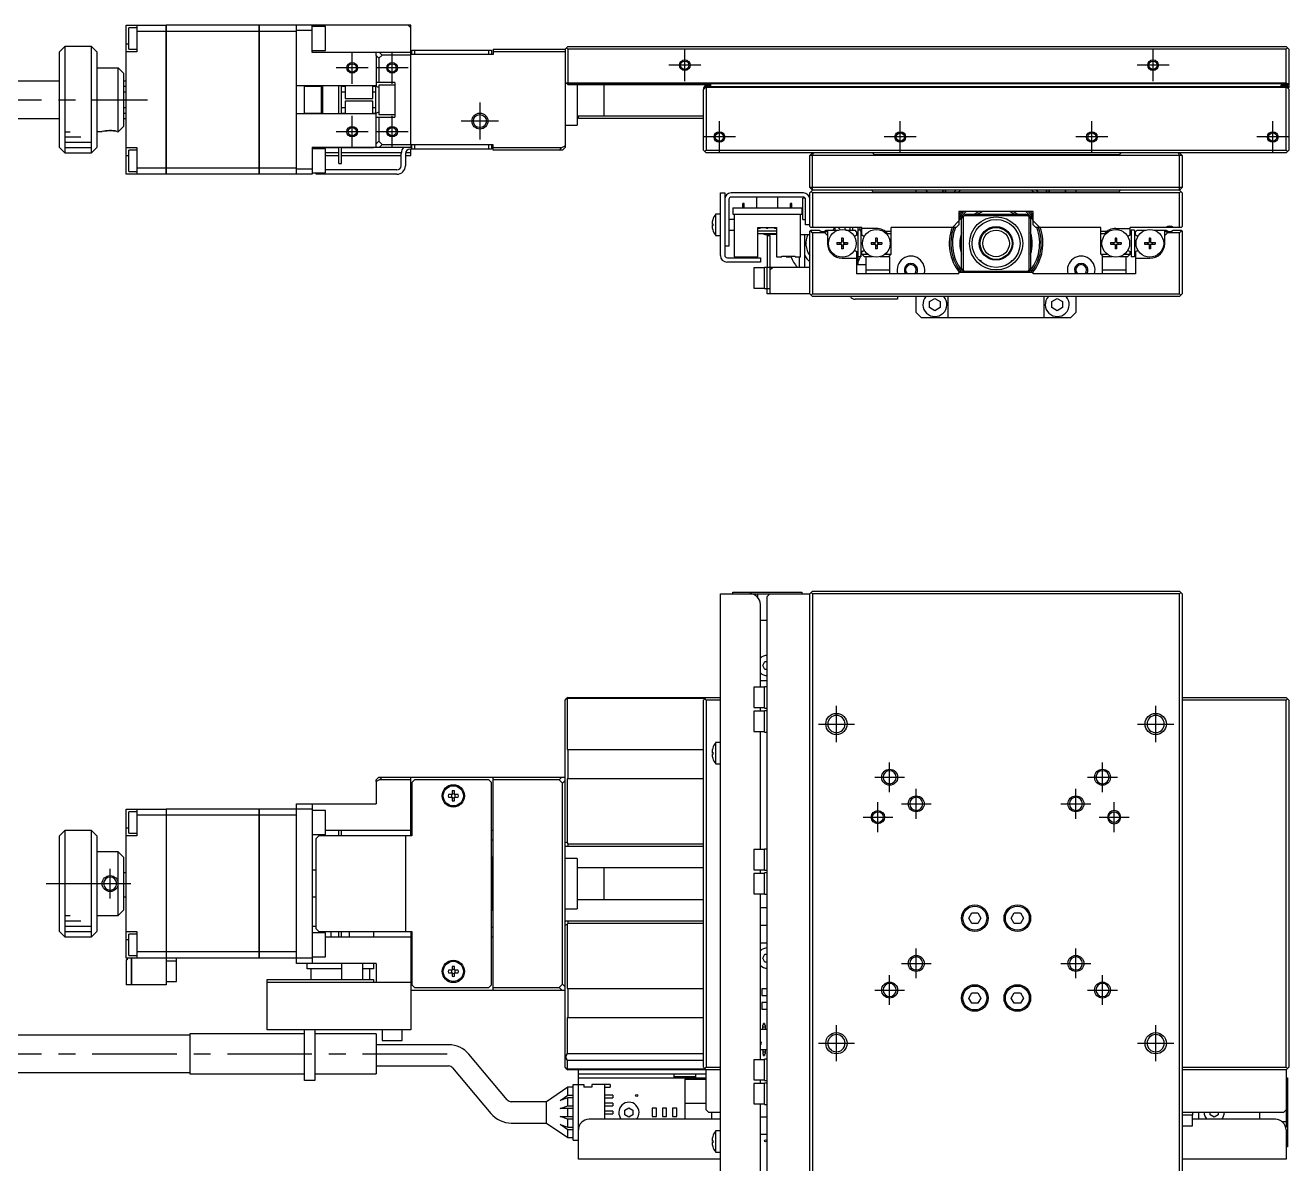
# Model space of a CAD drawing. Extents: x 0 to 893, y -8 to 500.
# Drawn here: x 157.5 to 395, y 286 to 500.1 of the extents above; entities that cross this region are included whole.
import ezdxf

# ---------------------------------------------------------------- set-up
doc = ezdxf.new("R2010")
doc.units = 0
doc.header["$LTSCALE"] = 0.5
doc.linetypes.add('CENTER', pattern=[50.8, 31.75, -6.35, 6.35, -6.35])
for name, color, linetype in [('MSM_CENTER', 1, 'CENTER'), ('MSM_CONTINUOUS', 7, 'CONTINUOUS'), ('MSM_NARROW', 5, 'CONTINUOUS')]:
    doc.layers.add(name, color=color, linetype=linetype)

msp = doc.modelspace()

# ---------------------------------------------------------------- linework, layer by layer
at = {"layer": 'MSM_CENTER'}
for p, q in [((218.97, 489.05), (218.97, 495.05)), ((226.47, 489.05), (226.47, 495.05)), ((281.47, 489.55), (281.47, 495.55)), ((369.47, 489.55), (369.47, 495.55)), ((221.97, 492.05), (215.97, 492.05)), ((229.47, 492.05), (223.47, 492.05)), ((284.47, 492.55), (278.47, 492.55)), ((372.47, 492.55), (366.47, 492.55)), ((93.92, 486.05), (180.52, 486.05)), ((242.97, 485.55), (242.97, 478.55)), ((218.97, 477.05), (218.97, 483.05)), ((226.47, 477.05), (226.47, 483.05)), ((246.47, 482.05), (239.47, 482.05)), ((287.97, 476.05), (287.97, 482.05)), ((321.97, 476.05), (321.97, 482.05)), ((357.97, 476.05), (357.97, 482.05)), ((391.97, 476.05), (391.97, 482.05)), ((221.97, 480.05), (215.97, 480.05)), ((229.47, 480.05), (223.47, 480.05)), ((290.97, 479.05), (284.97, 479.05)), ((324.97, 479.05), (318.97, 479.05)), ((360.97, 479.05), (354.97, 479.05)), ((394.97, 479.05), (388.97, 479.05)), ((337.22, 455.49), (337.22, 455.49)), ((309.97, 365.3), (309.97, 372.1)), ((369.97, 365.3), (369.97, 372.1)), ((306.57, 368.7), (313.37, 368.7)), ((366.57, 368.7), (373.37, 368.7)), ((319.97, 355.9), (319.97, 361.5)), ((359.97, 355.9), (359.97, 361.5)), ((317.17, 358.7), (322.77, 358.7)), ((357.17, 358.7), (362.77, 358.7)), ((324.97, 350.9), (324.97, 356.5)), ((354.97, 350.9), (354.97, 356.5)), ((317.77, 348.4), (317.77, 354)), ((362.17, 348.4), (362.17, 354)), ((322.17, 353.7), (327.77, 353.7)), ((352.17, 353.7), (357.77, 353.7)), ((314.97, 351.2), (320.57, 351.2)), ((359.37, 351.2), (364.97, 351.2)), ((173.47, 335.9), (173.47, 341.5)), ((161.47, 338.7), (179.47, 338.7)), ((324.97, 320.9), (324.97, 326.5)), ((354.97, 320.9), (354.97, 326.5)), ((322.17, 323.7), (327.77, 323.7)), ((352.17, 323.7), (357.77, 323.7)), ((319.97, 315.9), (319.97, 321.5)), ((359.97, 315.9), (359.97, 321.5)), ((317.17, 318.7), (322.77, 318.7)), ((357.17, 318.7), (362.77, 318.7)), ((309.97, 305.3), (309.97, 312.1)), ((369.97, 305.3), (369.97, 312.1)), ((306.57, 308.7), (313.37, 308.7)), ((366.57, 308.7), (373.37, 308.7)), ((93.92, 306.7), (239.52, 306.7))]:
    msp.add_line(p, q, dxfattribs=at)
at = {"layer": 'MSM_CONTINUOUS'}
for p, q in [((176.47, 472.05), (176.47, 500.05)), ((176.47, 500.05), (183.97, 500.05)), ((176.97, 495.55), (176.97, 499.55)), ((178.47, 499.55), (176.97, 499.55)), ((178.47, 500.05), (178.47, 495.05)), ((183.97, 498.9), (178.47, 498.9)), ((183.97, 472.05), (183.97, 500.05)), ((183.97, 500.04), (183.98, 500.04)), ((183.97, 498.9), (183.98, 498.9)), ((201.47, 500.05), (183.98, 500.05)), ((183.98, 500.05), (183.98, 472.05)), ((201.47, 498.9), (183.98, 498.9)), ((201.47, 472.05), (201.47, 500.05)), ((201.47, 500.04), (201.48, 500.04)), ((201.47, 498.9), (201.48, 498.9)), ((229.97, 500.05), (201.48, 500.05)), ((201.48, 500.05), (201.48, 472.05)), ((208.47, 498.9), (201.48, 498.9)), ((208.47, 472.05), (208.47, 500.05)), ((211.47, 499.05), (208.47, 499.05)), ((211.47, 494.95), (211.47, 500.05)), ((213.97, 499.8), (211.47, 499.8)), ((213.97, 495.3), (213.97, 499.8)), ((229.47, 500.05), (229.97, 499.55)), ((229.97, 477.55), (229.97, 500.05)), ((176.47, 496.55), (176.97, 496.55)), ((164.97, 496.05), (163.97, 495.05)), ((163.97, 477.05), (163.97, 495.05)), ((164.97, 496.05), (164.97, 476.05)), ((169.97, 496.05), (164.97, 496.05)), ((169.97, 476.05), (169.97, 496.05)), ((170.97, 495.05), (169.97, 496.05)), ((170.97, 495.05), (170.97, 477.05)), ((178.47, 495.05), (176.47, 495.05)), ((176.97, 495.55), (178.47, 495.55)), ((211.47, 495.3), (213.97, 495.3)), ((229.97, 494.95), (211.47, 494.95)), ((223.47, 494.34), (223.47, 494.95)), ((223.97, 493.84), (223.47, 494.34)), ((223.47, 494.34), (223.47, 488.54)), ((224.58, 494.45), (223.97, 493.84)), ((224.08, 494.95), (224.58, 494.45)), ((229.97, 494.45), (224.58, 494.45)), ((245.47, 494.55), (229.97, 494.55)), ((230.17, 494.55), (230.17, 495.35)), ((230.17, 495.35), (245.17, 495.35)), ((230.67, 495.35), (230.67, 494.55)), ((244.67, 494.55), (244.67, 495.35)), ((245.17, 495.35), (245.17, 494.55)), ((245.47, 495.55), (245.47, 494.55)), ((245.47, 495.55), (258.97, 495.55)), ((258.97, 495.05), (245.47, 495.05)), ((258.97, 495.55), (259.47, 496.05)), ((258.97, 495.55), (258.97, 477.05)), ((259.22, 495.8), (259.47, 495.55)), ((259.47, 496.05), (394.47, 496.05)), ((259.47, 495.55), (259.47, 489.25)), ((394.47, 495.55), (259.47, 495.55)), ((394.97, 495.55), (394.47, 496.05)), ((394.47, 495.55), (394.72, 495.8)), ((394.47, 489.25), (394.47, 495.55)), ((394.97, 495.55), (394.97, 488.35)), ((170.97, 492.05), (174.97, 492.05)), ((174.97, 480.05), (174.97, 492.05)), ((175.97, 491.05), (174.97, 492.05)), ((223.97, 493.84), (223.97, 489.3)), ((163.97, 489.55), (140.47, 489.55)), ((175.97, 491.05), (175.97, 481.05)), ((176.47, 489.55), (175.97, 489.55)), ((226.97, 489.3), (223.47, 489.3)), ((226.97, 489.3), (226.97, 482.8)), ((258.97, 489.45), (259.37, 489.05)), ((259.47, 489.25), (259.32, 489.1)), ((259.47, 489.25), (394.47, 489.25)), ((394.67, 489.05), (394.47, 489.25)), ((176.47, 488.55), (175.97, 488.55)), ((175.97, 487.55), (176.47, 487.55)), ((223.47, 488.65), (208.47, 488.65)), ((209.97, 483.45), (209.97, 488.65)), ((213.17, 488.55), (209.97, 488.55)), ((213.17, 483.45), (213.17, 488.65)), ((213.37, 488.65), (213.37, 483.45)), ((216.47, 483.45), (216.47, 488.65)), ((216.97, 483.45), (216.97, 488.65)), ((217.67, 488.55), (216.97, 488.55)), ((216.97, 487.55), (217.67, 487.55)), ((217.67, 488.65), (217.67, 486.3)), ((222.87, 486.3), (222.87, 488.65)), ((223.37, 488.55), (222.87, 488.55)), ((222.87, 487.55), (223.37, 487.55)), ((222.97, 488.55), (222.97, 488.65)), ((223.37, 488.65), (223.37, 483.45)), ((223.97, 488.33), (223.47, 488.54)), ((223.97, 488.8), (223.97, 483.3)), ((226.97, 488.8), (223.97, 488.8)), ((394.97, 489.05), (259.37, 489.05)), ((259.37, 489.05), (259.47, 488.95)), ((259.47, 488.95), (286.37, 488.95)), ((261.27, 488.95), (261.27, 481.3)), ((266.27, 489.05), (266.27, 483.05)), ((285.37, 488.45), (284.97, 488.05)), ((284.97, 476.55), (284.97, 488.05)), ((285.07, 488.15), (285.07, 488.35)), ((286.07, 488.65), (285.37, 488.65)), ((285.47, 488.55), (285.37, 488.45)), ((285.47, 488.35), (285.37, 488.45)), ((285.47, 488.55), (394.47, 488.55)), ((285.47, 488.35), (285.47, 476.55)), ((394.47, 488.35), (285.47, 488.35)), ((286.37, 488.55), (286.37, 488.95)), ((393.57, 488.85), (394.97, 488.85)), ((393.57, 488.55), (393.57, 488.85)), ((394.57, 488.65), (393.87, 488.65)), ((394.57, 488.45), (394.47, 488.55)), ((394.57, 488.45), (394.47, 488.35)), ((394.47, 476.55), (394.47, 488.35)), ((394.97, 488.05), (394.57, 488.45)), ((394.87, 488.35), (394.87, 488.15)), ((394.97, 488.35), (394.87, 488.25)), ((394.97, 488.05), (394.97, 476.55)), ((176.47, 484.55), (175.97, 484.55)), ((217.67, 484.55), (216.97, 484.55)), ((217.67, 486.3), (222.87, 486.3)), ((217.67, 485.8), (217.67, 483.45)), ((222.87, 485.8), (217.67, 485.8)), ((222.87, 483.45), (222.87, 485.8)), ((223.37, 484.55), (222.87, 484.55)), ((140.47, 482.55), (163.97, 482.55)), ((175.97, 483.55), (176.47, 483.55)), ((175.97, 482.55), (176.47, 482.55)), ((208.47, 483.45), (223.47, 483.45)), ((209.97, 483.55), (213.17, 483.55)), ((216.97, 483.55), (217.67, 483.55)), ((222.87, 483.55), (223.37, 483.55)), ((222.97, 483.45), (222.97, 483.55)), ((223.47, 483.56), (223.97, 483.77)), ((223.47, 477.77), (223.47, 483.56)), ((223.47, 482.8), (226.97, 482.8)), ((223.97, 483.3), (226.97, 483.3)), ((223.97, 482.8), (223.97, 478.27)), ((261.27, 483.05), (284.97, 483.05)), ((261.47, 482.55), (261.47, 483.05)), ((284.97, 482.55), (261.47, 482.55)), ((171.97, 480.05), (170.97, 480.05)), ((174.97, 480.05), (175.97, 481.05)), ((258.97, 481.3), (261.27, 481.3)), ((223.47, 477.77), (223.97, 478.27)), ((223.47, 477.15), (223.47, 477.77)), ((223.97, 478.27), (224.58, 477.65)), ((224.58, 477.65), (224.08, 477.15)), ((224.58, 477.65), (229.97, 477.65)), ((229.97, 477.55), (229.97, 477.15)), ((245.47, 477.55), (229.97, 477.55)), ((230.17, 476.75), (230.17, 477.55)), ((230.67, 477.55), (230.67, 476.75)), ((244.67, 476.75), (244.67, 477.55)), ((245.17, 477.55), (245.17, 476.75)), ((245.47, 476.55), (245.47, 477.55)), ((258.36, 477.05), (258.97, 477.36)), ((163.97, 477.05), (164.97, 476.05)), ((164.97, 476.05), (169.97, 476.05)), ((169.97, 476.05), (170.97, 477.05)), ((176.47, 477.05), (178.47, 477.05)), ((176.47, 475.55), (176.97, 475.55)), ((176.97, 472.55), (176.97, 476.55)), ((178.47, 476.55), (176.97, 476.55)), ((178.47, 477.05), (178.47, 472.05)), ((211.47, 477.15), (211.47, 472.05)), ((211.47, 477.15), (229.97, 477.15)), ((211.47, 477.05), (216.47, 477.05)), ((213.97, 476.8), (211.47, 476.8)), ((213.97, 472.3), (213.97, 476.8)), ((216.47, 476.05), (213.97, 476.05)), ((213.97, 475.55), (216.47, 475.55)), ((216.47, 474.05), (216.47, 477.15)), ((216.97, 474.05), (216.97, 477.15)), ((216.97, 477.05), (222.97, 477.05)), ((228.17, 476.05), (216.97, 476.05)), ((216.97, 475.55), (228.17, 475.55)), ((222.97, 477.05), (222.97, 477.15)), ((228.17, 473.65), (228.17, 475.95)), ((228.97, 475.95), (228.97, 473.65)), ((228.97, 475.55), (229.97, 475.55)), ((229.97, 476.05), (228.98, 476.05)), ((245.17, 476.75), (229.77, 476.75)), ((229.97, 475.55), (229.97, 476.75)), ((245.47, 477.05), (258.36, 477.05)), ((258.47, 476.55), (245.47, 476.55)), ((257.86, 476.55), (258.36, 477.05)), ((258.97, 477.05), (258.47, 476.55)), ((284.97, 476.55), (285.47, 476.05)), ((285.22, 476.3), (285.47, 476.55)), ((285.47, 476.55), (394.47, 476.55)), ((394.47, 476.05), (285.47, 476.05)), ((304.97, 475.55), (305.47, 476.05)), ((374.97, 475.55), (304.97, 475.55)), ((304.97, 469.55), (304.97, 475.55)), ((305.47, 475.55), (305.68, 476.05)), ((305.47, 469.05), (305.47, 475.55)), ((317.07, 475.75), (316.77, 476.05)), ((317.07, 475.75), (363.17, 475.75)), ((363.47, 476.05), (363.17, 475.75)), ((374.47, 475.55), (374.26, 476.05)), ((374.97, 475.55), (374.47, 476.05)), ((374.47, 469.05), (374.47, 475.55)), ((374.97, 475.55), (374.97, 469.55)), ((394.47, 476.55), (394.72, 476.3)), ((394.47, 476.05), (394.97, 476.55)), ((176.97, 472.55), (178.47, 472.55)), ((183.97, 473.21), (178.47, 473.21)), ((183.97, 473.21), (183.98, 473.21)), ((201.47, 473.21), (183.98, 473.21)), ((201.47, 473.21), (201.48, 473.21)), ((208.47, 473.21), (201.48, 473.21)), ((208.47, 473.05), (211.47, 473.05)), ((227.37, 472.85), (213.97, 472.85)), ((216.47, 474.05), (216.97, 474.05)), ((183.97, 472.05), (176.47, 472.05)), ((183.97, 472.06), (183.98, 472.06)), ((201.47, 472.05), (183.98, 472.05)), ((201.47, 472.06), (201.48, 472.06)), ((211.47, 472.05), (201.48, 472.05)), ((211.47, 472.3), (213.97, 472.3)), ((212.17, 472.05), (212.17, 472.3)), ((227.37, 472.05), (212.17, 472.05)), ((212.67, 472.3), (212.67, 472.05)), ((288.17, 456.75), (288.17, 468.55)), ((288.17, 468.55), (288.97, 468.55)), ((288.97, 468.55), (288.97, 456.85)), ((303.77, 468.55), (290.17, 468.55)), ((305.47, 469.05), (304.97, 469.55)), ((374.97, 469.55), (304.97, 469.55)), ((304.97, 468.55), (305.47, 469.05)), ((304.97, 462.25), (304.97, 468.55)), ((305.22, 468.8), (305.47, 468.55)), ((374.47, 469.05), (305.47, 469.05)), ((305.47, 468.55), (305.47, 462.05)), ((374.47, 468.55), (305.47, 468.55)), ((316.87, 468.75), (316.57, 469.05)), ((316.87, 468.75), (363.07, 468.75)), ((324.97, 468.75), (324.97, 469.05)), ((354.97, 469.05), (354.97, 468.75)), ((363.37, 469.05), (363.07, 468.75)), ((374.47, 469.05), (374.97, 469.55)), ((374.47, 469.05), (374.97, 468.55)), ((374.47, 468.55), (374.72, 468.8)), ((374.47, 462.05), (374.47, 468.55)), ((374.97, 468.55), (374.97, 462.25)), ((289.77, 467.35), (289.77, 458.55)), ((303.77, 467.75), (290.17, 467.75)), ((290.47, 465.75), (290.47, 464.55)), ((290.47, 465.75), (303.47, 465.75)), ((292.35, 465.75), (292.35, 466.55)), ((292.6, 466.55), (292.35, 466.55)), ((292.6, 465.75), (292.6, 466.55)), ((294.97, 467.75), (294.97, 465.75)), ((298.97, 465.75), (298.97, 467.75)), ((301.35, 465.75), (301.35, 466.55)), ((301.6, 466.55), (301.35, 466.55)), ((301.6, 465.75), (301.6, 466.55)), ((303.47, 465.75), (303.47, 464.55)), ((303.67, 463.55), (303.67, 467.55)), ((304.12, 467.55), (303.67, 467.55)), ((304.17, 462.55), (304.17, 467.35)), ((286.72, 463.5), (286.72, 463.48)), ((287.27, 464.55), (287.27, 460.55)), ((288.17, 464.55), (287.27, 464.55)), ((290.72, 463.55), (289.77, 463.55)), ((290.47, 464.55), (303.47, 464.55)), ((290.72, 464.55), (290.72, 456.55)), ((303.22, 456.55), (303.22, 464.55)), ((303.67, 464.7), (303.47, 464.7)), ((303.67, 463.55), (304.17, 463.55)), ((331.76, 462.05), (332.97, 463.26)), ((346.97, 465.05), (332.97, 465.05)), ((332.97, 465.05), (332.97, 462.55)), ((333.47, 463.75), (334.27, 464.55)), ((333.47, 454.35), (333.47, 463.75)), ((333.77, 464.05), (333.77, 454.05)), ((345.97, 464.25), (333.97, 464.25)), ((334.27, 464.55), (345.67, 464.55)), ((345.67, 464.55), (345.97, 464.25)), ((346.17, 464.05), (345.97, 464.25)), ((346.17, 454.05), (346.17, 464.05)), ((346.17, 464.05), (346.47, 463.75)), ((346.47, 463.75), (346.47, 454.35)), ((346.97, 462.55), (346.97, 465.05)), ((346.97, 463.26), (348.18, 462.05)), ((286.58, 462.75), (286.72, 462.75)), ((286.72, 462.35), (286.58, 462.35)), ((286.72, 462.75), (286.72, 462.35)), ((286.72, 461.63), (286.72, 461.6)), ((289.77, 461.55), (290.72, 461.55)), ((295.22, 462.05), (298.72, 462.05)), ((295.22, 456.55), (295.22, 462.05)), ((298.72, 461.35), (295.22, 461.35)), ((298.72, 460.85), (295.22, 460.85)), ((298.72, 460.7), (296.97, 460.7)), ((298.72, 462.05), (298.72, 456.55)), ((303.22, 460.7), (304.97, 460.7)), ((303.97, 460.7), (303.97, 454.55)), ((304.97, 462.55), (304.17, 462.55)), ((305.17, 462.05), (304.97, 462.25)), ((305.07, 461.45), (304.97, 461.35)), ((304.97, 449.55), (304.97, 461.35)), ((305.07, 461.45), (305.17, 461.55)), ((305.47, 461.05), (305.07, 461.45)), ((314.77, 462.05), (305.17, 462.05)), ((305.17, 461.55), (306.71, 461.55)), ((305.47, 461.05), (305.47, 449.55)), ((307.77, 461.05), (305.47, 461.05)), ((308.27, 461.41), (307.77, 461.05)), ((307.77, 461.05), (308.27, 460.55)), ((308.03, 461.55), (310.36, 461.55)), ((308.27, 461.55), (308.27, 459.05)), ((309.7, 461.55), (309.7, 462.05)), ((311.79, 461.55), (313.47, 461.55)), ((312.47, 462.05), (312.47, 461.55)), ((312.97, 462.05), (312.97, 461.55)), ((313.77, 461.25), (313.47, 461.55)), ((313.77, 461.25), (313.77, 460.6)), ((313.97, 462.05), (313.97, 455.05)), ((314.57, 461.55), (313.97, 461.55)), ((314.57, 461.55), (314.57, 456.55)), ((314.77, 460.6), (314.77, 462.05)), ((317.47, 461.85), (314.77, 461.85)), ((319.07, 461.35), (320.27, 461.35)), ((320.27, 460.85), (319.62, 460.85)), ((332.47, 462.05), (320.27, 462.05)), ((320.27, 457.05), (320.27, 462.05)), ((332.97, 462.55), (332.47, 462.05)), ((347.47, 462.05), (346.97, 462.55)), ((359.67, 462.05), (347.47, 462.05)), ((359.67, 457.05), (359.67, 462.05)), ((359.67, 461.35), (360.87, 461.35)), ((360.33, 460.85), (359.67, 460.85)), ((362.47, 461.85), (365.17, 461.85)), ((374.77, 462.05), (365.17, 462.05)), ((365.17, 460.6), (365.17, 462.05)), ((365.97, 461.55), (365.37, 461.55)), ((365.37, 461.55), (365.37, 456.55)), ((365.97, 461.55), (365.97, 456.55)), ((366.47, 461.55), (366.17, 461.25)), ((366.17, 460.6), (366.17, 461.25)), ((366.47, 461.55), (368.16, 461.55)), ((369.59, 461.55), (371.91, 461.55)), ((371.67, 459.05), (371.67, 461.55)), ((372.17, 461.05), (371.67, 461.41)), ((371.67, 460.55), (372.17, 461.05)), ((374.47, 461.05), (372.17, 461.05)), ((373.23, 461.55), (374.77, 461.55)), ((374.87, 461.45), (374.47, 461.05)), ((374.47, 449.55), (374.47, 461.05)), ((374.97, 462.25), (374.77, 462.05)), ((374.77, 461.55), (374.87, 461.45)), ((374.97, 461.35), (374.87, 461.45)), ((374.97, 461.35), (374.97, 449.55)), ((287.27, 460.55), (288.17, 460.55)), ((289.77, 458.55), (288.97, 458.55)), ((296.97, 460.55), (297.47, 460.55)), ((296.97, 460.55), (296.97, 454.55)), ((297.47, 460.55), (297.47, 449.55)), ((310.07, 459.2), (310.07, 458.91)), ((310.07, 459.2), (310.87, 459.2)), ((310.07, 458.91), (310.87, 458.91)), ((310.6, 459.2), (310.6, 458.91)), ((310.93, 460.05), (310.93, 459.26)), ((311.22, 460.05), (310.93, 460.05)), ((310.93, 459.52), (311.22, 459.52)), ((310.93, 458.85), (310.93, 458.05)), ((310.93, 458.58), (311.22, 458.58)), ((311.22, 460.05), (311.22, 459.26)), ((311.22, 458.85), (311.22, 458.05)), ((311.28, 459.2), (312.07, 459.2)), ((311.28, 458.91), (312.07, 458.91)), ((311.54, 458.91), (311.54, 459.2)), ((312.07, 459.2), (312.07, 458.91)), ((313.51, 460.45), (313.77, 460.6)), ((314.77, 460.6), (315.15, 460.38)), ((316.47, 459.2), (316.47, 458.91)), ((316.47, 459.2), (317.27, 459.2)), ((316.47, 458.91), (317.27, 458.91)), ((317, 459.2), (317, 458.91)), ((317.62, 460.05), (317.33, 460.05)), ((317.33, 460.05), (317.33, 459.26)), ((317.33, 459.52), (317.62, 459.52)), ((317.33, 458.85), (317.33, 458.05)), ((317.33, 458.58), (317.62, 458.58)), ((317.62, 460.05), (317.62, 459.26)), ((317.62, 458.85), (317.62, 458.05)), ((317.68, 459.2), (318.47, 459.2)), ((317.68, 458.91), (318.47, 458.91)), ((317.94, 458.91), (317.94, 459.2)), ((318.47, 459.2), (318.47, 458.91)), ((361.47, 459.2), (361.47, 458.91)), ((361.47, 459.2), (362.27, 459.2)), ((361.47, 458.91), (362.27, 458.91)), ((362, 459.2), (362, 458.91)), ((362.33, 460.05), (362.33, 459.26)), ((362.62, 460.05), (362.33, 460.05)), ((362.33, 459.52), (362.62, 459.52)), ((362.33, 458.85), (362.33, 458.05)), ((362.33, 458.58), (362.62, 458.58)), ((362.62, 460.05), (362.62, 459.26)), ((362.62, 458.85), (362.62, 458.05)), ((362.68, 459.2), (363.47, 459.2)), ((362.68, 458.91), (363.47, 458.91)), ((362.94, 458.91), (362.94, 459.2)), ((363.47, 459.2), (363.47, 458.91)), ((365.17, 460.6), (364.79, 460.38)), ((366.43, 460.45), (366.17, 460.6)), ((367.87, 459.2), (367.87, 458.91)), ((367.87, 459.2), (368.67, 459.2)), ((367.87, 458.91), (368.67, 458.91)), ((368.4, 459.2), (368.4, 458.91)), ((368.73, 460.05), (368.73, 459.26)), ((369.02, 460.05), (368.73, 460.05)), ((368.73, 459.52), (369.02, 459.52)), ((368.73, 458.85), (368.73, 458.05)), ((368.73, 458.58), (369.02, 458.58)), ((369.02, 460.05), (369.02, 459.26)), ((369.02, 458.85), (369.02, 458.05)), ((369.08, 459.2), (369.87, 459.2)), ((369.08, 458.91), (369.87, 458.91)), ((369.34, 458.91), (369.34, 459.2)), ((369.87, 459.2), (369.87, 458.91)), ((289.47, 456.35), (295.67, 456.35)), ((290.72, 456.55), (295.22, 456.55)), ((295.67, 456.35), (295.67, 455.55)), ((298.72, 456.55), (299.72, 456.55)), ((299.72, 456.55), (299.72, 456.65)), ((299.72, 456.65), (302.22, 456.65)), ((300.52, 456.65), (300.52, 456.55)), ((300.52, 456.55), (301.42, 456.55)), ((300.9, 456.65), (300.9, 456.55)), ((301.05, 456.65), (301.05, 456.55)), ((301.42, 456.65), (301.42, 456.55)), ((302.22, 456.55), (302.22, 456.65)), ((302.22, 456.55), (303.22, 456.55)), ((302.97, 456.55), (302.97, 454.55)), ((311.22, 458.05), (310.93, 458.05)), ((311.07, 456.25), (313.77, 456.25)), ((313.77, 457.5), (313.51, 457.65)), ((313.77, 457.5), (313.77, 453.35)), ((314.57, 456.55), (313.97, 456.55)), ((314.91, 457.59), (314.77, 457.51)), ((314.77, 457.05), (314.77, 457.51)), ((314.77, 457.05), (315.81, 457.05)), ((314.77, 457.05), (315.27, 456.55)), ((316.76, 456.55), (315.27, 456.55)), ((315.52, 456.55), (315.52, 453.35)), ((317.62, 458.05), (317.33, 458.05)), ((320.02, 456.55), (318.19, 456.55)), ((319.13, 457.05), (320.27, 457.05)), ((319.77, 456.55), (320.27, 457.05)), ((319.97, 456.55), (319.97, 456.75)), ((320.02, 453.35), (320.02, 456.55)), ((359.67, 457.05), (360.17, 456.55)), ((359.67, 457.05), (360.81, 457.05)), ((361.76, 456.55), (359.92, 456.55)), ((359.92, 456.55), (359.92, 453.35)), ((359.97, 456.55), (359.97, 456.75)), ((362.62, 458.05), (362.33, 458.05)), ((364.67, 456.55), (363.19, 456.55)), ((364.13, 457.05), (365.17, 457.05)), ((364.42, 453.35), (364.42, 456.55)), ((364.67, 456.55), (365.17, 457.05)), ((365.03, 457.59), (365.17, 457.51)), ((365.17, 457.05), (365.17, 457.51)), ((365.97, 456.55), (365.37, 456.55)), ((366.17, 457.5), (366.43, 457.65)), ((366.17, 457.5), (366.17, 453.35)), ((366.17, 456.25), (368.87, 456.25)), ((369.02, 458.05), (368.73, 458.05)), ((295.67, 455.55), (289.37, 455.55)), ((294.47, 454.45), (294.47, 450.65)), ((296.47, 454.45), (294.47, 454.45)), ((296.47, 450.55), (296.47, 454.55)), ((304.97, 454.55), (296.47, 454.55)), ((296.97, 450.55), (296.97, 454.55)), ((297.47, 454.05), (297.97, 454.55)), ((315.52, 455.05), (313.77, 455.05)), ((315.52, 454.05), (320.02, 454.05)), ((332.97, 453.35), (332.97, 453.55)), ((346.97, 453.55), (332.97, 453.55)), ((334.27, 453.55), (333.47, 454.35)), ((333.97, 453.85), (345.97, 453.85)), ((336.81, 455.85), (337, 455.85)), ((337.22, 455.63), (337, 455.85)), ((337.22, 455.63), (337.05, 455.63)), ((337.22, 455.49), (337.22, 455.63)), ((337.22, 455.49), (337.22, 455.49)), ((342.95, 455.85), (342.72, 455.63)), ((342.89, 455.63), (342.72, 455.63)), ((342.72, 455.63), (342.72, 455.49)), ((342.95, 455.85), (343.14, 455.85)), ((345.97, 453.85), (345.67, 453.55)), ((345.97, 453.85), (346.17, 454.05)), ((346.47, 454.35), (346.17, 454.05)), ((346.97, 453.35), (346.97, 453.55)), ((359.92, 454.05), (364.42, 454.05)), ((332.97, 453.35), (313.77, 453.35)), ((366.17, 453.35), (346.97, 453.35)), ((294.47, 450.65), (296.47, 450.65)), ((296.47, 450.55), (297.47, 450.55)), ((296.97, 449.55), (296.97, 450.55)), ((304.97, 449.55), (296.97, 449.55)), ((304.97, 449.55), (305.47, 449.05)), ((305.22, 449.3), (305.47, 449.55)), ((305.47, 449.55), (374.47, 449.55)), ((374.47, 449.05), (305.47, 449.05)), ((321.47, 449.05), (321.47, 448.55)), ((324.97, 446.05), (324.97, 449.05)), ((330.97, 445.05), (330.97, 449.05)), ((348.97, 449.05), (348.97, 445.05)), ((354.97, 449.05), (354.97, 446.05)), ((374.97, 449.55), (374.47, 449.05)), ((374.47, 449.55), (374.72, 449.3)), ((321.47, 448.55), (313.47, 448.55)), ((327.47, 448.13), (328.47, 448.71)), ((327.47, 446.98), (327.47, 448.13)), ((328.47, 446.4), (327.47, 446.98)), ((328.47, 448.71), (329.47, 448.13)), ((329.47, 446.98), (328.47, 446.4)), ((329.47, 448.13), (329.47, 446.98)), ((350.47, 448.13), (351.47, 448.71)), ((350.47, 446.98), (350.47, 448.13)), ((351.47, 446.4), (350.47, 446.98)), ((351.47, 448.71), (352.47, 448.13)), ((352.47, 446.98), (351.47, 446.4)), ((352.47, 448.13), (352.47, 446.98)), ((324.97, 446.05), (325.97, 445.05)), ((330.97, 445.05), (325.97, 445.05)), ((348.97, 445.05), (330.97, 445.05)), ((353.97, 445.05), (348.97, 445.05)), ((353.97, 445.05), (354.97, 446.05)), ((288.17, 260.2), (288.17, 393.2)), ((288.17, 393.2), (304.97, 393.2)), ((290.47, 393.2), (290.47, 393.5)), ((290.47, 393.5), (303.47, 393.5)), ((295.22, 392.46), (295.22, 393.2)), ((297.47, 393.2), (296.97, 392.7)), ((296.97, 284.7), (296.97, 392.7)), ((303.47, 393.5), (303.47, 393.2)), ((304.97, 393.2), (305.47, 393.7)), ((304.97, 258.2), (304.97, 393.2)), ((305.47, 393.2), (305.22, 393.45)), ((305.47, 393.7), (374.47, 393.7)), ((305.47, 393.2), (305.47, 284.2)), ((374.47, 393.2), (305.47, 393.2)), ((374.47, 393.7), (374.97, 393.2)), ((374.72, 393.45), (374.47, 393.2)), ((374.47, 284.2), (374.47, 393.2)), ((374.97, 393.2), (374.97, 258.2)), ((295.67, 375.6), (295.67, 391.2)), ((295.67, 388.2), (296.97, 388.2)), ((296.11, 379.7), (296.54, 380.45)), ((296.54, 380.45), (296.97, 380.45)), ((296.54, 378.95), (296.11, 379.7)), ((296.97, 378.95), (296.54, 378.95)), ((294.47, 375.6), (294.47, 371.8)), ((296.47, 375.6), (294.47, 375.6)), ((296.97, 376.8), (295.67, 376.8)), ((296.47, 371.7), (296.47, 375.7)), ((296.97, 375.7), (296.47, 375.7)), ((258.97, 373.2), (259.32, 373.55)), ((258.97, 304.2), (258.97, 373.2)), ((259.47, 373.7), (259.32, 373.55)), ((259.32, 373.55), (259.37, 373.5)), ((259.37, 373.5), (259.37, 363.9)), ((285.27, 373.5), (259.37, 373.5)), ((259.47, 373.7), (288.17, 373.7)), ((284.97, 373.2), (285.47, 373.7)), ((284.97, 304.2), (284.97, 373.2)), ((285.22, 373.45), (285.47, 373.2)), ((285.47, 373.2), (285.47, 304.2)), ((288.17, 373.2), (285.47, 373.2)), ((374.97, 373.7), (394.47, 373.7)), ((394.47, 373.2), (374.97, 373.2)), ((394.47, 373.7), (394.97, 373.2)), ((394.47, 373.2), (394.72, 373.45)), ((394.47, 304.2), (394.47, 373.2)), ((394.97, 373.2), (394.97, 304.2)), ((294.47, 371.8), (296.47, 371.8)), ((294.47, 371.1), (294.47, 367.3)), ((296.47, 371.1), (294.47, 371.1)), ((295.67, 371.1), (295.67, 371.8)), ((296.47, 371.7), (296.97, 371.7)), ((296.47, 367.2), (296.47, 371.2)), ((296.97, 371.2), (296.47, 371.2)), ((294.47, 367.3), (296.47, 367.3)), ((295.67, 345.1), (295.67, 367.3)), ((296.47, 367.2), (296.97, 367.2)), ((259.37, 363.9), (284.97, 363.9)), ((259.47, 363.9), (259.47, 358.4)), ((286.58, 363.4), (286.72, 363.4)), ((286.72, 364.15), (286.72, 364.12)), ((286.72, 363.4), (286.72, 363)), ((287.27, 365.2), (287.27, 361.2)), ((288.17, 365.2), (287.27, 365.2)), ((286.72, 363), (286.58, 363)), ((286.72, 362.27), (286.72, 362.25)), ((287.27, 361.2), (288.17, 361.2)), ((223.47, 358.2), (223.97, 358.7)), ((223.97, 358.7), (258.97, 358.7)), ((224.58, 358.7), (224.08, 358.2)), ((229.97, 347.7), (229.97, 358.7)), ((245.47, 318.7), (245.47, 358.7)), ((257.86, 358.2), (258.36, 358.7)), ((224.08, 358.2), (223.47, 357.89)), ((223.47, 357.89), (223.47, 358.2)), ((223.47, 357.89), (223.47, 353.7)), ((229.97, 358.2), (224.08, 358.2)), ((230.67, 358.2), (230.17, 357.7)), ((230.17, 357.7), (230.17, 347.7)), ((244.67, 358.2), (230.67, 358.2)), ((245.17, 357.7), (244.67, 358.2)), ((245.17, 319.7), (245.17, 357.7)), ((257.86, 358.2), (245.47, 358.2)), ((258.47, 357.58), (257.86, 358.2)), ((258.97, 358.08), (258.47, 357.58)), ((258.47, 319.81), (258.47, 357.58)), ((259.37, 358.4), (259.37, 346.34)), ((284.97, 358.4), (259.37, 358.4)), ((237.73, 355.44), (237.05, 355.44)), ((237.05, 354.96), (237.73, 354.96)), ((237.73, 356.12), (237.73, 355.44)), ((237.73, 354.96), (237.73, 354.28)), ((238.21, 355.44), (238.21, 356.12)), ((238.89, 355.44), (238.21, 355.44)), ((238.21, 354.28), (238.21, 354.96)), ((238.21, 354.96), (238.89, 354.96)), ((176.47, 324.7), (176.47, 352.7)), ((176.47, 352.7), (183.97, 352.7)), ((178.47, 352.2), (176.97, 352.2)), ((176.97, 348.2), (176.97, 352.2)), ((178.47, 352.7), (178.47, 347.7)), ((183.97, 351.54), (178.47, 351.54)), ((183.97, 352.7), (183.97, 319.7)), ((183.97, 352.69), (183.98, 352.69)), ((183.97, 351.54), (183.98, 351.54)), ((201.47, 352.7), (183.98, 352.7)), ((183.98, 352.7), (183.98, 320.7)), ((201.47, 351.54), (183.98, 351.54)), ((201.47, 324.7), (201.47, 352.7)), ((201.47, 352.69), (201.48, 352.69)), ((201.47, 351.54), (201.48, 351.54)), ((201.48, 352.7), (201.48, 324.7)), ((211.47, 352.7), (201.48, 352.7)), ((208.47, 351.54), (201.48, 351.54)), ((208.47, 323.7), (208.47, 353.7)), ((208.47, 353.7), (223.47, 353.7)), ((211.47, 353.7), (211.47, 323.7)), ((213.97, 352.45), (211.47, 352.45)), ((213.97, 347.95), (213.97, 352.45)), ((176.47, 349.2), (176.97, 349.2)), ((164.97, 348.7), (163.97, 347.7)), ((163.97, 329.7), (163.97, 347.7)), ((164.97, 348.7), (164.97, 328.7)), ((169.97, 348.7), (164.97, 348.7)), ((169.97, 328.7), (169.97, 348.7)), ((170.97, 347.7), (169.97, 348.7)), ((170.97, 347.7), (170.97, 329.7)), ((178.47, 347.7), (176.47, 347.7)), ((176.97, 348.2), (178.47, 348.2)), ((211.47, 347.95), (213.97, 347.95)), ((212.67, 347.7), (212.17, 347.2)), ((212.17, 330.2), (212.17, 347.2)), ((230.17, 347.7), (212.67, 347.7)), ((230.17, 348.7), (213.97, 348.7)), ((216.47, 347.7), (216.47, 348.7)), ((216.97, 347.7), (216.97, 348.7)), ((228.97, 347.7), (228.97, 329.7)), ((245.47, 348.7), (245.17, 348.7)), ((245.17, 346.95), (245.47, 346.95)), ((174.97, 344.7), (170.97, 344.7)), ((174.97, 344.7), (175.97, 343.7)), ((174.97, 332.7), (174.97, 344.7)), ((259.37, 346.34), (258.97, 346.5)), ((284.97, 345.7), (258.97, 345.7)), ((259.37, 346.34), (259.47, 346.2)), ((259.47, 346.2), (284.97, 346.2)), ((259.47, 346.2), (259.47, 345.7)), ((294.47, 345.1), (294.47, 341.3)), ((296.47, 345.1), (294.47, 345.1)), ((296.47, 341.2), (296.47, 345.2)), ((296.97, 345.2), (296.47, 345.2)), ((175.97, 343.7), (175.97, 333.7)), ((245.27, 343.7), (245.17, 343.7)), ((245.27, 333.7), (245.27, 343.7)), ((245.47, 343.5), (245.27, 343.7)), ((261.27, 343.45), (258.97, 343.45)), ((261.27, 343.45), (261.27, 333.95)), ((176.47, 340.7), (175.97, 340.7)), ((212.17, 341.2), (211.47, 341.2)), ((284.97, 341.7), (261.27, 341.7)), ((266.27, 341.7), (266.27, 335.7)), ((294.47, 341.3), (296.47, 341.3)), ((294.47, 340.6), (294.47, 336.8)), ((296.47, 340.6), (294.47, 340.6)), ((295.67, 340.6), (295.67, 341.3)), ((296.47, 341.2), (296.97, 341.2)), ((296.47, 336.7), (296.47, 340.7)), ((296.97, 340.7), (296.47, 340.7)), ((175.97, 336.2), (176.47, 336.2)), ((211.47, 336.2), (212.17, 336.2)), ((261.27, 335.7), (284.97, 335.7)), ((294.47, 336.8), (296.47, 336.8)), ((295.67, 305.6), (295.67, 336.8)), ((296.47, 336.7), (296.97, 336.7)), ((170.97, 332.7), (174.97, 332.7)), ((175.97, 333.7), (174.97, 332.7)), ((245.17, 333.7), (245.27, 333.7)), ((245.27, 333.7), (245.47, 333.9)), ((258.97, 333.95), (261.27, 333.95)), ((295.67, 334.2), (296.97, 334.2)), ((334.82, 332.2), (335.39, 333.2)), ((335.39, 333.2), (336.55, 333.2)), ((336.55, 333.2), (337.13, 332.2)), ((342.82, 332.2), (343.39, 333.2)), ((343.39, 333.2), (344.55, 333.2)), ((344.55, 333.2), (345.13, 332.2)), ((211.47, 330.7), (212.17, 330.7)), ((212.17, 330.2), (212.67, 329.7)), ((245.47, 330.45), (245.17, 330.45)), ((258.97, 331.7), (284.97, 331.7)), ((258.97, 330.89), (259.37, 331.05)), ((259.47, 331.2), (259.37, 331.05)), ((259.37, 331.05), (259.37, 319)), ((259.47, 331.7), (259.47, 331.2)), ((284.97, 331.2), (259.47, 331.2)), ((296.97, 330.8), (295.67, 330.8)), ((335.39, 331.2), (334.82, 332.2)), ((336.55, 331.2), (335.39, 331.2)), ((337.13, 332.2), (336.55, 331.2)), ((343.39, 331.2), (342.82, 332.2)), ((344.55, 331.2), (343.39, 331.2)), ((345.13, 332.2), (344.55, 331.2)), ((163.97, 329.7), (164.97, 328.7)), ((164.97, 328.7), (169.97, 328.7)), ((169.97, 328.7), (170.97, 329.7)), ((176.47, 329.7), (178.47, 329.7)), ((176.47, 328.2), (176.97, 328.2)), ((178.47, 329.2), (176.97, 329.2)), ((176.97, 325.2), (176.97, 329.2)), ((178.47, 329.7), (178.47, 324.7)), ((213.97, 329.45), (211.47, 329.45)), ((212.67, 329.7), (230.17, 329.7)), ((213.97, 324.95), (213.97, 329.45)), ((213.97, 328.7), (230.17, 328.7)), ((214.97, 329.7), (214.97, 328.7)), ((216.47, 328.7), (216.47, 329.7)), ((216.97, 328.7), (216.97, 329.7)), ((218.47, 328.7), (218.47, 329.7)), ((222.97, 329.7), (222.97, 328.7)), ((229.97, 329.7), (229.97, 311.2)), ((230.17, 329.7), (230.17, 319.7)), ((245.17, 328.7), (245.47, 328.7)), ((183.97, 325.85), (178.47, 325.85)), ((183.97, 325.85), (183.98, 325.85)), ((201.47, 325.85), (183.98, 325.85)), ((201.47, 325.85), (201.48, 325.85)), ((208.47, 325.85), (201.48, 325.85)), ((295.67, 327.6), (296.97, 327.6)), ((296.11, 324.7), (296.54, 325.45)), ((296.54, 325.45), (296.97, 325.45)), ((183.97, 324.7), (176.47, 324.7)), ((176.67, 324.4), (176.47, 324.4)), ((176.47, 324.4), (176.47, 319.7)), ((176.67, 324.7), (176.67, 324.4)), ((176.97, 325.2), (178.47, 325.2)), ((177.47, 319.7), (177.47, 324.7)), ((177.48, 324.7), (177.48, 319.7)), ((183.97, 324.71), (183.98, 324.71)), ((201.47, 324.7), (183.98, 324.7)), ((183.98, 324.2), (185.97, 324.2)), ((185.97, 320.3), (185.97, 324.7)), ((201.47, 324.71), (201.48, 324.71)), ((211.47, 324.7), (201.48, 324.7)), ((223.47, 323.7), (208.47, 323.7)), ((210.47, 322.7), (210.47, 323.7)), ((211.47, 324.95), (213.97, 324.95)), ((216.97, 323.7), (216.97, 320.7)), ((220.97, 320.7), (220.97, 323.7)), ((222.97, 323.7), (222.97, 322.7)), ((223.47, 323.7), (223.47, 320.2)), ((237.73, 323.12), (237.73, 322.44)), ((238.21, 322.44), (238.21, 323.12)), ((296.54, 323.95), (296.11, 324.7)), ((296.97, 323.95), (296.54, 323.95)), ((183.98, 320.7), (183.97, 320.7)), ((202.97, 320.7), (222.97, 320.7)), ((202.97, 311.2), (202.97, 320.7)), ((216.97, 322.7), (210.47, 322.7)), ((211.22, 322.7), (211.22, 320.7)), ((222.97, 322.7), (220.97, 322.7)), ((222.22, 322.7), (222.22, 320.7)), ((222.97, 320.7), (222.97, 320.2)), ((237.73, 322.44), (237.05, 322.44)), ((237.05, 321.96), (237.73, 321.96)), ((237.73, 321.96), (237.73, 321.28)), ((238.89, 322.44), (238.21, 322.44)), ((238.21, 321.96), (238.89, 321.96)), ((238.21, 321.28), (238.21, 321.96)), ((177.47, 319.7), (176.47, 319.7)), ((177.47, 319.71), (177.48, 319.71)), ((183.97, 319.7), (177.48, 319.7)), ((183.97, 320.3), (185.97, 320.3)), ((202.97, 320.2), (229.97, 320.2)), ((229.97, 318.7), (258.97, 318.7)), ((230.17, 319.7), (230.67, 319.2)), ((230.67, 319.2), (244.67, 319.2)), ((244.67, 319.2), (245.17, 319.7)), ((245.47, 319.2), (257.86, 319.2)), ((257.86, 319.2), (258.47, 319.81)), ((258.36, 318.7), (257.86, 319.2)), ((258.47, 319.81), (258.97, 319.31)), ((259.37, 319), (284.97, 319)), ((259.47, 319), (259.47, 313.5)), ((295.97, 318.92), (295.97, 317.67)), ((296.97, 318.92), (295.97, 318.92)), ((334.82, 317.2), (335.39, 318.2)), ((335.39, 318.2), (336.55, 318.2)), ((336.55, 318.2), (337.13, 317.2)), ((342.82, 317.2), (343.39, 318.2)), ((343.39, 318.2), (344.55, 318.2)), ((344.55, 318.2), (345.13, 317.2)), ((295.97, 317.67), (296.97, 317.67)), ((296.97, 316.38), (295.97, 316.38)), ((295.97, 316.38), (295.97, 315.13)), ((335.39, 316.2), (334.82, 317.2)), ((336.55, 316.2), (335.39, 316.2)), ((337.13, 317.2), (336.55, 316.2)), ((343.39, 316.2), (342.82, 317.2)), ((344.55, 316.2), (343.39, 316.2)), ((345.13, 317.2), (344.55, 316.2)), ((259.37, 313.5), (259.37, 306.76)), ((284.97, 313.5), (259.37, 313.5)), ((295.97, 315.13), (296.97, 315.13)), ((229.97, 311.2), (202.97, 311.2)), ((209.97, 301.7), (209.97, 311.2)), ((211.97, 311.2), (211.97, 301.7)), ((224.57, 311.2), (224.57, 309.2)), ((228.37, 309.2), (228.37, 311.2)), ((295.67, 311.36), (296.97, 311.36)), ((296.12, 312.09), (296.24, 312.16)), ((296.12, 311.36), (296.12, 312.09)), ((296.12, 311.8), (296.55, 311.8)), ((296.44, 312.41), (296.24, 312.41)), ((296.24, 312.16), (296.24, 312.41)), ((296.44, 312.41), (296.44, 312.16)), ((296.44, 312.16), (296.55, 312.09)), ((296.55, 312.09), (296.55, 311.36)), ((188.47, 310.2), (140.47, 310.2)), ((188.47, 310.45), (188.47, 302.95)), ((209.97, 310.45), (188.47, 310.45)), ((223.47, 310.45), (211.97, 310.45)), ((223.47, 310.45), (223.47, 302.95)), ((224.57, 309.2), (228.37, 309.2)), ((237.07, 308.42), (223.47, 308.42)), ((248.1, 298.05), (240.9, 306.63)), ((259.37, 306.76), (284.97, 306.76)), ((296.97, 307.46), (295.67, 307.46)), ((296.12, 307.46), (296.12, 306.72)), ((296.55, 307.02), (296.12, 307.02)), ((296.24, 306.66), (296.12, 306.72)), ((296.24, 306.41), (296.24, 306.66)), ((296.24, 306.41), (296.44, 306.41)), ((296.55, 306.72), (296.44, 306.66)), ((296.44, 306.66), (296.44, 306.41)), ((296.55, 307.46), (296.55, 306.72)), ((223.47, 304.42), (237.07, 304.42)), ((237.84, 304.06), (245.04, 295.48)), ((259.32, 303.85), (258.97, 304.2)), ((259.37, 305.43), (259.37, 303.9)), ((284.97, 305.43), (259.37, 305.43)), ((285.47, 303.7), (284.97, 304.2)), ((285.47, 304.2), (285.22, 303.95)), ((285.47, 304.2), (288.17, 304.2)), ((294.47, 305.6), (294.47, 301.8)), ((296.47, 305.6), (294.47, 305.6)), ((296.47, 301.7), (296.47, 305.7)), ((296.97, 305.7), (296.47, 305.7)), ((374.97, 304.2), (394.47, 304.2)), ((394.72, 303.95), (394.47, 304.2)), ((394.97, 304.2), (394.47, 303.7)), ((140.47, 303.2), (188.47, 303.2)), ((188.47, 302.95), (209.97, 302.95)), ((211.97, 301.7), (209.97, 301.7)), ((211.97, 302.95), (223.47, 302.95)), ((259.37, 303.9), (259.32, 303.85)), ((259.32, 303.85), (259.47, 303.7)), ((259.37, 303.9), (285.27, 303.9)), ((288.17, 303.7), (259.47, 303.7)), ((261.47, 286.9), (261.47, 303.7)), ((285.47, 302.9), (261.47, 302.9)), ((261.47, 302.2), (285.47, 302.2)), ((279.47, 302.2), (279.47, 302.9)), ((283.47, 302.4), (279.47, 302.4)), ((281.47, 301.95), (285.47, 301.95)), ((281.47, 301.95), (281.47, 294.4)), ((283.47, 302.9), (283.47, 302.2)), ((285.47, 296.2), (285.47, 303.7)), ((294.47, 301.8), (296.47, 301.8)), ((295.67, 301.1), (295.67, 301.8)), ((296.47, 301.7), (296.97, 301.7)), ((394.47, 303.7), (374.97, 303.7)), ((394.47, 303.7), (394.47, 292.95)), ((394.47, 302.2), (394.77, 302.2)), ((394.77, 302.2), (394.77, 289.2)), ((259.47, 300.45), (255.47, 297.7)), ((259.47, 298.95), (259.47, 300.45)), ((260.47, 300.45), (259.47, 300.45)), ((260.47, 290.45), (260.47, 300.95)), ((260.47, 300.95), (262.47, 300.95)), ((262.47, 300.95), (262.47, 300.45)), ((263.97, 300.45), (262.47, 300.45)), ((263.97, 300.95), (263.97, 300.45)), ((267.47, 300.95), (263.97, 300.95)), ((266.47, 294.4), (266.47, 300.95)), ((266.47, 300.45), (267.47, 300.45)), ((267.47, 300.95), (267.47, 300.45)), ((294.47, 301.1), (294.47, 297.3)), ((296.47, 301.1), (294.47, 301.1)), ((296.47, 297.2), (296.47, 301.2)), ((296.97, 301.2), (296.47, 301.2)), ((255.47, 297.7), (248.87, 297.7)), ((255.47, 293.7), (255.47, 297.7)), ((258.02, 297.95), (259.47, 298.95)), ((259.47, 298.45), (258.02, 297.95)), ((258.02, 296.45), (259.47, 296.95)), ((259.47, 298.95), (260.47, 298.95)), ((259.47, 296.95), (259.47, 298.45)), ((260.47, 298.45), (259.47, 298.45)), ((259.47, 296.95), (260.47, 296.95)), ((267.97, 298.95), (266.47, 298.95)), ((266.47, 298.45), (267.97, 298.45)), ((267.97, 297.45), (266.47, 297.45)), ((266.47, 296.95), (267.97, 296.95)), ((267.97, 298.95), (267.97, 298.45)), ((267.97, 297.45), (267.97, 296.95)), ((281.47, 297.45), (285.47, 297.45)), ((294.47, 297.3), (296.47, 297.3)), ((295.67, 262.2), (295.67, 297.3)), ((296.47, 297.2), (296.97, 297.2)), ((260.47, 296.45), (258.02, 296.45)), ((259.47, 294.45), (258.02, 294.95)), ((258.02, 294.95), (260.47, 294.95)), ((259.47, 294.95), (259.47, 296.45)), ((259.47, 292.95), (259.47, 294.45)), ((260.47, 294.45), (259.47, 294.45)), ((267.97, 295.95), (266.47, 295.95)), ((266.47, 295.45), (267.97, 295.45)), ((267.97, 294.45), (266.47, 294.45)), ((267.97, 295.95), (267.97, 295.45)), ((267.97, 294.45), (267.97, 294.4)), ((270.22, 296.13), (270.97, 296.56)), ((270.22, 295.26), (270.22, 296.13)), ((270.97, 294.83), (270.22, 295.26)), ((270.97, 296.56), (271.72, 296.13)), ((271.72, 295.26), (270.97, 294.83)), ((271.72, 296.13), (271.72, 295.26)), ((276.16, 296.5), (275.36, 296.5)), ((275.36, 296.5), (275.36, 294.9)), ((275.36, 294.9), (276.16, 294.9)), ((276.16, 294.9), (276.16, 296.5)), ((278.06, 296.5), (277.26, 296.5)), ((277.26, 296.5), (277.26, 294.9)), ((277.26, 294.9), (278.06, 294.9)), ((278.06, 294.9), (278.06, 296.5)), ((279.17, 296.5), (279.17, 294.9)), ((279.97, 296.5), (279.17, 296.5)), ((279.17, 294.9), (279.97, 294.9)), ((279.97, 294.9), (279.97, 296.5)), ((285.47, 296.2), (285.97, 295.7)), ((288.17, 295.7), (285.97, 295.7)), ((286.47, 295.7), (286.47, 294.4)), ((296.97, 294.8), (295.67, 294.8)), ((393.97, 295.7), (374.97, 295.7)), ((376.97, 295.2), (374.97, 295.2)), ((376.87, 293.2), (376.87, 295.2)), ((376.97, 295.2), (376.97, 295.7)), ((378.07, 294.4), (378.07, 295.7)), ((380.22, 295.26), (380.22, 295.7)), ((380.97, 294.83), (380.22, 295.26)), ((381.72, 295.26), (380.97, 294.83)), ((381.72, 295.7), (381.72, 295.26)), ((389.47, 295.7), (389.47, 294.4)), ((393.97, 295.7), (394.47, 296.2)), ((248.87, 293.7), (255.47, 293.7)), ((255.47, 293.7), (259.47, 290.95)), ((259.47, 292.45), (258.02, 293.45)), ((258.02, 293.45), (259.47, 292.95)), ((259.47, 292.95), (260.47, 292.95)), ((259.47, 290.95), (259.47, 292.45)), ((260.47, 292.45), (259.47, 292.45)), ((288.17, 294.4), (263.47, 294.4)), ((287.27, 292.2), (287.27, 288.2)), ((288.17, 292.2), (287.27, 292.2)), ((374.97, 293.2), (376.87, 293.2)), ((392.47, 294.4), (376.87, 294.4)), ((394.47, 293.95), (393.74, 293.95)), ((394.39, 292.95), (394.47, 292.95)), ((394.47, 292.4), (394.47, 286.9)), ((259.47, 290.95), (260.47, 290.95)), ((260.47, 290.45), (261.47, 290.45)), ((286.58, 290.4), (286.72, 290.4)), ((286.72, 290), (286.58, 290)), ((286.72, 291.15), (286.72, 291.12)), ((286.72, 290.4), (286.72, 290)), ((295.67, 291.6), (296.97, 291.6)), ((286.72, 289.27), (286.72, 289.25)), ((287.27, 288.2), (288.17, 288.2)), ((394.77, 289.2), (394.47, 289.2)), ((288.17, 286.9), (261.47, 286.9)), ((394.47, 286.9), (374.97, 286.9))]:
    msp.add_line(p, q, dxfattribs=at)
for centre, radius in [((218.97, 492.05), 0.783), ((226.47, 492.05), 0.783), ((281.47, 492.55), 0.783), ((369.47, 492.55), 0.783), ((242.97, 482.05), 1.23), ((218.97, 480.05), 0.783), ((226.47, 480.05), 0.783), ((287.97, 479.05), 0.783), ((321.97, 479.05), 0.783), ((357.97, 479.05), 0.783), ((391.97, 479.05), 0.783), ((339.97, 459.05), 5), ((339.97, 459.05), 4.5), ((311.07, 459.05), 2.6), ((317.47, 459.05), 2.6), ((339.97, 459.05), 3.15), ((339.97, 459.05), 3), ((362.47, 459.05), 2.6), ((368.87, 459.05), 2.6), ((237.97, 355.2), 2.1), ((237.97, 355.2), 1.9), ((317.77, 351.2), 1.01), ((362.17, 351.2), 1.01), ((335.97, 332.2), 2.5), ((335.97, 332.2), 2.25), ((343.97, 332.2), 2.5), ((343.97, 332.2), 2.25), ((237.97, 322.2), 2.1), ((237.97, 322.2), 1.9), ((335.97, 317.2), 2.5), ((335.97, 317.2), 2.25), ((343.97, 317.2), 2.5), ((343.97, 317.2), 2.25), ((272.43, 298.87), 0.2), ((296.65, 290.36), 0.2)]:
    msp.add_circle(centre, radius, dxfattribs=at)
at = {"layer": 'MSM_CONTINUOUS', "extrusion": (0, 0, -1)}
for centre, radius in [((-309.97, 368.7), 1.62), ((-369.97, 368.7), 1.62), ((-319.97, 358.7), 1.23), ((-359.97, 358.7), 1.23), ((-324.97, 353.7), 1.23), ((-354.97, 353.7), 1.23), ((-173.47, 338.7), 1.23), ((-324.97, 323.7), 1.23), ((-354.97, 323.7), 1.23), ((-319.97, 318.7), 1.23), ((-359.97, 318.7), 1.23), ((-309.97, 308.7), 1.62), ((-369.97, 308.7), 1.62)]:
    msp.add_circle(centre, radius, dxfattribs=at)
at = {"layer": 'MSM_CONTINUOUS'}
for centre, radius, start, end in [((285.37, 488.35), 0.3, 90, 180), ((286.07, 488.35), 0.3, 41.8103, 90), ((393.87, 488.35), 0.3, 90, 138.1897), ((394.57, 488.35), 0.3, 0, 90), ((173.47, 474.19), 6, 77.9755, 102.0245), ((229.77, 475.95), 1.6, 131.4097, 180), ((229.77, 475.95), 0.8, 90, 180), ((227.37, 473.65), 0.8, 270, 0), ((227.37, 473.65), 1.6, 270, 0), ((290.17, 467.35), 1.2, 90, 180), ((303.77, 467.35), 1.2, 0, 90), ((328.47, 470.55), 2.25, 221.8103, 233.1301), ((328.47, 470.55), 2.25, 306.8699, 318.1897), ((328.47, 470.55), 2.6, 316.1869, 324.7656), ((339.97, 459.05), 12.5, 126.8699, 129.1042), ((339.97, 459.05), 12, 123.5573, 126.0666), ((339.97, 459.05), 12, 53.9334, 56.4427), ((339.97, 459.05), 12.5, 50.8958, 53.1301), ((351.47, 470.55), 2.6, 215.2344, 223.8131), ((351.47, 470.55), 2.25, 221.8103, 233.1301), ((351.47, 470.55), 2.25, 306.8699, 318.1897), ((290.17, 467.35), 0.4, 90, 180), ((303.77, 467.35), 0.4, 0, 90), ((289.77, 462.55), 3.19, 163.0947, 176.4096), ((289.77, 462.55), 3.2, 141.3178, 162.73), ((339.97, 459.05), 8.8, 137.0141, 142.6982), ((339.97, 459.05), 8.5, 135.0991, 145.4397), ((339.97, 459.05), 8.2, 132.9703, 148.6119), ((339.97, 459.05), 6.8, 118.0725, 126.0189), ((339.97, 459.05), 6.5, 112.6199, 122.2042), ((339.97, 459.05), 6.5, 57.7958, 67.3801), ((339.97, 459.05), 6.8, 53.9811, 61.9275), ((339.97, 459.05), 8.2, 31.3881, 47.0297), ((339.97, 459.05), 8.5, 34.5603, 44.9009), ((339.97, 459.05), 8.8, 37.3018, 42.9859), ((289.77, 462.55), 3.19, 183.5904, 196.9053), ((289.77, 462.55), 3.2, 197.27, 218.6822), ((295.47, 462.15), 0.25, 203.5782, 336.4218), ((296.97, 462.7), 2, 247.6684, 292.3316), ((296.97, 462.15), 0.25, 203.5782, 336.4218), ((298.47, 462.15), 0.25, 203.5782, 336.4218), ((307.97, 459.05), 3.75, 153.8961, 216.8699), ((307.37, 462.3), 1, 228.5904, 311.4096), ((307.7, 462.7), 2, 324.9004, 341.0344), ((307.97, 459.05), 3.75, 43.3295, 53.1301), ((307.97, 459.05), 4.57, 33.1646, 41.0301), ((307.97, 459.05), 7, 20.9248, 25.3769), ((307.97, 459.05), 7, 13.7291, 19.463), ((317.47, 459.05), 2.8, 40.0052, 90), ((339.97, 459.05), 8.8, 160.0677, 218.6822), ((339.97, 459.05), 8.5, 159.3327, 220.3202), ((339.97, 459.05), 8.2, 158.5399, 222.1236), ((339.97, 459.05), 6.8, 162.9174, 197.0826), ((339.97, 459.05), 8.2, 317.8764, 21.4601), ((339.97, 459.05), 8.5, 319.6798, 20.6673), ((339.97, 459.05), 6.8, 342.9174, 17.0826), ((339.97, 459.05), 8.8, 321.3178, 19.9323), ((362.47, 459.05), 2.8, 90, 139.9948), ((372.57, 461.3), 1, 48.5904, 131.4096), ((372.57, 462.3), 1, 228.5904, 311.4096), ((311.07, 459.05), 2.8, 180, 270), ((310.87, 459.26), 0.06, 270, 0), ((310.87, 458.85), 0.06, 0, 90), ((311.28, 459.26), 0.06, 180, 270), ((311.28, 458.85), 0.06, 90, 180), ((314.27, 459.05), 1.59, 100.8931, 126.1972), ((314.39, 458.94), 1.75, 120, 127.006), ((314.27, 459.05), 1.59, 53.8028, 79.107), ((314.16, 458.94), 1.75, 52.994, 55.4948), ((317.27, 459.26), 0.06, 270, 0), ((317.27, 458.85), 0.06, 0, 90), ((317.68, 459.26), 0.06, 180, 270), ((317.68, 458.85), 0.06, 90, 180), ((362.27, 459.26), 0.06, 270, 0), ((362.27, 458.85), 0.06, 0, 90), ((362.68, 459.26), 0.06, 180, 270), ((362.68, 458.85), 0.06, 90, 180), ((365.67, 459.05), 1.59, 100.8931, 126.1972), ((365.79, 458.94), 1.75, 124.5052, 127.006), ((365.67, 459.05), 1.59, 53.8028, 79.1069), ((365.56, 458.94), 1.75, 52.994, 60), ((368.67, 459.26), 0.06, 270, 0), ((368.67, 458.85), 0.06, 0, 90), ((368.87, 459.05), 2.8, 270, 0), ((369.08, 459.26), 0.06, 180, 270), ((369.08, 458.85), 0.06, 90, 180), ((289.37, 456.75), 1.2, 180, 270), ((289.47, 456.85), 0.5, 180, 270), ((307.97, 459.05), 7, 200.6561, 220.0052), ((307.97, 459.05), 4.57, 208.9226, 228.9699), ((314.39, 459.17), 1.75, 232.994, 240), ((314.27, 459.05), 1.59, 233.8028, 259.1069), ((307.97, 459.05), 7, 328.9973, 339.0752), ((314.27, 459.05), 1.59, 280.8931, 306.1972), ((307.97, 459.05), 7, 340.537, 346.2709), ((314.16, 459.17), 1.75, 295.4948, 307.006), ((323.97, 454.05), 2.6, 344.3815, 195.6185), ((355.97, 454.05), 2.6, 344.3815, 195.6185), ((365.79, 459.17), 1.75, 232.994, 244.5052), ((365.67, 459.05), 1.59, 233.8028, 259.1069), ((365.67, 459.05), 1.59, 280.8931, 306.1972), ((365.56, 459.17), 1.75, 300, 307.006), ((323.97, 454.05), 1.01, 315.9346, 224.0654), ((355.97, 454.05), 1.01, 315.9346, 224.0654), ((313.47, 449.55), 1, 210.0001, 270), ((328.47, 447.55), 2.25, 138.1897, 41.8103), ((351.47, 447.55), 2.25, 138.1897, 41.8103), ((293.67, 391.2), 2, 0, 90), ((296.97, 379.7), 1.9, 90, 133.1736), ((296.97, 379.7), 1.9, 226.8264, 270), ((289.77, 363.2), 3.19, 163.0947, 176.4097), ((289.77, 363.2), 3.2, 141.3178, 162.73), ((289.77, 363.2), 3.19, 183.5904, 196.9053), ((289.77, 363.2), 3.2, 197.27, 218.6822), ((237.97, 355.2), 0.95, 165.3667, 194.6333), ((237.97, 355.2), 0.365, 138.8496, 221.1504), ((237.97, 355.2), 0.95, 75.3667, 104.6333), ((237.97, 355.2), 0.365, 48.8496, 131.1504), ((237.97, 355.2), 0.365, 228.8496, 311.1504), ((237.97, 355.2), 0.95, 255.3667, 284.6333), ((237.97, 355.2), 0.365, 318.8496, 41.1504), ((237.97, 355.2), 0.95, 345.3667, 14.6333), ((296.97, 324.7), 1.9, 90, 133.1736), ((237.97, 322.2), 0.95, 75.3667, 104.6333), ((296.97, 324.7), 1.9, 226.8264, 270), ((237.97, 322.2), 0.95, 165.3667, 194.6333), ((237.97, 322.2), 0.365, 138.8496, 221.1504), ((237.97, 322.2), 0.365, 48.8496, 131.1504), ((237.97, 322.2), 0.365, 228.8496, 311.1504), ((237.97, 322.2), 0.95, 255.3667, 284.6333), ((237.97, 322.2), 0.365, 318.8496, 41.1504), ((237.97, 322.2), 0.95, 345.3667, 14.6333), ((295.52, 308.71), 0.35, 295.3769, 64.6231), ((237.07, 303.42), 5, 40, 90), ((260.12, 306.1), 1, 138.5904, 221.4096), ((237.07, 303.42), 1, 40, 90), ((248.87, 298.7), 1, 220, 270), ((270.97, 295.7), 1.9, 316.8264, 223.1735), ((248.87, 298.7), 5, 220, 270), ((380.97, 295.7), 1.9, 180, 223.1736), ((380.97, 295.7), 1.9, 316.8264, 0), ((263.47, 292.4), 2, 90, 180), ((289.77, 290.2), 3.2, 141.3178, 162.73), ((392.47, 292.4), 2, 0, 90), ((289.77, 290.2), 3.19, 163.0947, 176.4097), ((289.77, 290.2), 3.19, 183.5904, 196.9053), ((289.77, 290.2), 3.2, 197.27, 218.6822)]:
    msp.add_arc(centre, radius, start, end, dxfattribs=at)
at = {"layer": 'MSM_NARROW'}
for p, q in [((164.97, 480.05), (165.97, 480.05)), ((174.73, 480.11), (174.97, 480.05)), ((164.97, 479.05), (167.97, 479.05)), ((164.97, 478.05), (169.97, 478.05)), ((164.97, 477.05), (169.97, 477.05)), ((164.97, 332.7), (165.97, 332.7)), ((164.97, 331.7), (167.97, 331.7)), ((164.97, 330.7), (169.97, 330.7)), ((164.97, 329.7), (169.97, 329.7))]:
    msp.add_line(p, q, dxfattribs=at)
for centre, radius in [((218.97, 492.05), 1), ((226.47, 492.05), 1), ((281.47, 492.55), 1), ((369.47, 492.55), 1), ((242.97, 482.05), 1.5), ((218.97, 480.05), 1), ((226.47, 480.05), 1), ((287.97, 479.05), 1), ((321.97, 479.05), 1), ((357.97, 479.05), 1), ((391.97, 479.05), 1), ((339.97, 459.05), 2.5), ((309.97, 368.7), 2), ((369.97, 368.7), 2), ((319.97, 358.7), 1.5), ((359.97, 358.7), 1.5), ((324.97, 353.7), 1.5), ((354.97, 353.7), 1.5), ((317.77, 351.2), 1.25), ((173.47, 338.7), 1.5), ((324.97, 323.7), 1.5), ((354.97, 323.7), 1.5), ((319.97, 318.7), 1.5), ((359.97, 318.7), 1.5), ((309.97, 308.7), 2), ((369.97, 308.7), 2)]:
    msp.add_circle(centre, radius, dxfattribs=at)
at = {"layer": 'MSM_NARROW', "extrusion": (0, 0, -1)}
msp.add_circle((-362.17, 351.2), 1.25, dxfattribs=at)
at = {"layer": 'MSM_NARROW'}
for centre, radius, start, end in [((173.47, 474.27), 5.98, 77.7902, 104.4982), ((323.97, 454.05), 1.25, 325.9442, 214.0558), ((355.97, 454.05), 1.25, 325.9442, 214.0558)]:
    msp.add_arc(centre, radius, start, end, dxfattribs=at)

doc.saveas('drawing.dxf')
